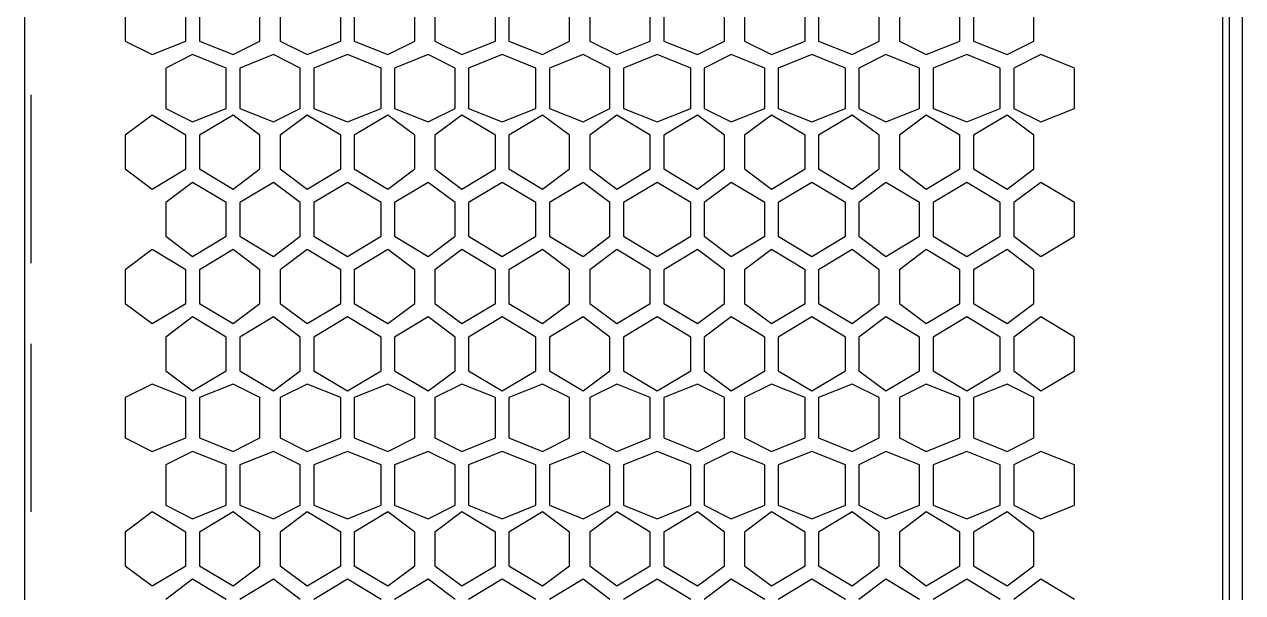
# Model space of a CAD drawing. Header units: millimetres. Extents: x 929 to 1725, y 58 to 532.
# Drawn here: x 1584.04 to 1605.23, y 445.06 to 454.95 of the extents above; entities that cross this region are included whole.
import ezdxf

# ---------------------------------------------------------------- set-up
doc = ezdxf.new("R2010")
doc.units = ezdxf.units.MM
doc.header["$MEASUREMENT"] = 0
doc.layers.add('TT-WIRE-EQPM', color=6, linetype='CONTINUOUS')

msp = doc.modelspace()

# ---------------------------------------------------------------- linework, layer by layer
at = {"layer": 'TT-WIRE-EQPM', "linetype": 'Continuous'}
for points in [[(1584.04056, 487.54926), (1584.04056, 397.89538)], [(1604.87397, 487.31517), (1604.87397, 402.10888)], [(1604.99101, 479.35635), (1604.99101, 431.83745)], [(1605.22509, 400.35326), (1605.22509, 476.4303)], [(1585.79619, 455.36281), (1585.79619, 454.66057)], [(1586.84956, 454.66057), (1586.84956, 455.36281)], [(1587.08364, 455.36281), (1587.08364, 454.66057)], [(1588.13702, 454.66057), (1588.13702, 455.36281)], [(1588.48814, 455.36281), (1588.48814, 454.66057)], [(1589.54152, 454.66057), (1589.54152, 455.36281)], [(1589.7756, 455.36281), (1589.7756, 454.66057)], [(1590.82897, 454.66057), (1590.82897, 455.36281)], [(1591.1801, 455.36281), (1591.1801, 454.66057)], [(1592.23347, 454.66057), (1592.23347, 455.36281)], [(1592.46756, 455.36281), (1592.46756, 454.66057)], [(1593.52093, 454.66057), (1593.52093, 455.36281)], [(1593.87206, 455.36281), (1593.87206, 454.66057)], [(1594.92543, 454.66057), (1594.92543, 455.36281)], [(1595.15951, 455.36281), (1595.15951, 454.66057)], [(1596.21289, 454.66057), (1596.21289, 455.36281)], [(1596.56401, 455.36281), (1596.56401, 454.66057)], [(1597.61739, 454.66057), (1597.61739, 455.36281)], [(1597.85147, 455.36281), (1597.85147, 454.66057)], [(1598.90485, 454.66057), (1598.90485, 455.36281)], [(1599.25597, 455.36281), (1599.25597, 454.66057)], [(1600.30935, 454.66057), (1600.30935, 455.36281)], [(1600.54343, 455.36281), (1600.54343, 454.66057)], [(1601.5968, 454.66057), (1601.5968, 455.36281)], [(1585.79619, 454.66057), (1586.26435, 454.42648)], [(1586.26435, 454.42648), (1586.84956, 454.66057)], [(1587.08364, 454.66057), (1587.66885, 454.42648)], [(1587.66885, 454.42648), (1588.13702, 454.66057)], [(1588.48814, 454.66057), (1588.95631, 454.42648)], [(1588.95631, 454.42648), (1589.54152, 454.66057)], [(1589.7756, 454.66057), (1590.36081, 454.42648)], [(1590.36081, 454.42648), (1590.82897, 454.66057)], [(1591.1801, 454.66057), (1591.64827, 454.42648)], [(1591.64827, 454.42648), (1592.23347, 454.66057)], [(1592.46756, 454.66057), (1593.05277, 454.42648)], [(1593.05277, 454.42648), (1593.52093, 454.66057)], [(1593.87206, 454.66057), (1594.34022, 454.42648)], [(1594.34022, 454.42648), (1594.92543, 454.66057)], [(1595.15951, 454.66057), (1595.74472, 454.42648)], [(1595.74472, 454.42648), (1596.21289, 454.66057)], [(1596.56401, 454.66057), (1597.03218, 454.42648)], [(1597.03218, 454.42648), (1597.61739, 454.66057)], [(1597.85147, 454.66057), (1598.43668, 454.42648)], [(1598.43668, 454.42648), (1598.90485, 454.66057)], [(1599.25597, 454.66057), (1599.72414, 454.42648)], [(1599.72414, 454.42648), (1600.30935, 454.66057)], [(1600.54343, 454.66057), (1601.12864, 454.42648)], [(1601.12864, 454.42648), (1601.5968, 454.66057)], [(1586.9666, 454.42648), (1586.49844, 454.1924)], [(1587.55181, 454.1924), (1586.9666, 454.42648)], [(1588.3711, 454.42648), (1587.78589, 454.1924)], [(1588.83927, 454.1924), (1588.3711, 454.42648)], [(1589.65856, 454.42648), (1589.07335, 454.1924)], [(1590.24377, 454.1924), (1589.65856, 454.42648)], [(1591.06306, 454.42648), (1590.47785, 454.1924)], [(1591.53122, 454.1924), (1591.06306, 454.42648)], [(1592.35052, 454.42648), (1591.76531, 454.1924)], [(1592.93572, 454.1924), (1592.35052, 454.42648)], [(1593.75502, 454.42648), (1593.16981, 454.1924)], [(1594.22318, 454.1924), (1593.75502, 454.42648)], [(1595.04247, 454.42648), (1594.45726, 454.1924)], [(1595.62768, 454.1924), (1595.04247, 454.42648)], [(1596.32993, 454.42648), (1595.86176, 454.1924)], [(1596.91514, 454.1924), (1596.32993, 454.42648)], [(1597.73443, 454.42648), (1597.14922, 454.1924)], [(1598.31964, 454.1924), (1597.73443, 454.42648)], [(1599.02189, 454.42648), (1598.55372, 454.1924)], [(1599.6071, 454.1924), (1599.02189, 454.42648)], [(1600.42639, 454.42648), (1599.84118, 454.1924)], [(1601.0116, 454.1924), (1600.42639, 454.42648)], [(1601.71384, 454.42648), (1601.24568, 454.1924)], [(1602.29905, 454.1924), (1601.71384, 454.42648)], [(1586.49844, 454.1924), (1586.49844, 453.49015)], [(1587.55181, 453.49015), (1587.55181, 454.1924)], [(1587.78589, 454.1924), (1587.78589, 453.49015)], [(1588.83927, 453.49015), (1588.83927, 454.1924)], [(1589.07335, 454.1924), (1589.07335, 453.49015)], [(1590.24377, 453.49015), (1590.24377, 454.1924)], [(1590.47785, 454.1924), (1590.47785, 453.49015)], [(1591.53122, 453.49015), (1591.53122, 454.1924)], [(1591.76531, 454.1924), (1591.76531, 453.49015)], [(1592.93572, 453.49015), (1592.93572, 454.1924)], [(1593.16981, 454.1924), (1593.16981, 453.49015)], [(1594.22318, 453.49015), (1594.22318, 454.1924)], [(1594.45726, 454.1924), (1594.45726, 453.49015)], [(1595.62768, 453.49015), (1595.62768, 454.1924)], [(1595.86176, 454.1924), (1595.86176, 453.49015)], [(1596.91514, 453.49015), (1596.91514, 454.1924)], [(1597.14922, 454.1924), (1597.14922, 453.49015)], [(1598.31964, 453.49015), (1598.31964, 454.1924)], [(1598.55372, 454.1924), (1598.55372, 453.49015)], [(1599.6071, 453.49015), (1599.6071, 454.1924)], [(1599.84118, 454.1924), (1599.84118, 453.49015)], [(1601.0116, 453.49015), (1601.0116, 454.1924)], [(1601.24568, 454.1924), (1601.24568, 453.49015)], [(1602.29905, 453.49015), (1602.29905, 454.1924)], [(1584.1576, 452.31973), (1584.1576, 453.72423)], [(1586.26435, 453.37311), (1585.79619, 453.02198)], [(1586.84956, 453.02198), (1586.26435, 453.37311)], [(1586.49844, 453.49015), (1586.9666, 453.25607)], [(1586.9666, 453.25607), (1587.55181, 453.49015)], [(1587.66885, 453.37311), (1587.08364, 453.02198)], [(1588.13702, 453.02198), (1587.66885, 453.37311)], [(1587.78589, 453.49015), (1588.3711, 453.25607)], [(1588.3711, 453.25607), (1588.83927, 453.49015)], [(1588.95631, 453.37311), (1588.48814, 453.02198)], [(1589.54152, 453.02198), (1588.95631, 453.37311)], [(1589.07335, 453.49015), (1589.65856, 453.25607)], [(1589.65856, 453.25607), (1590.24377, 453.49015)], [(1590.36081, 453.37311), (1589.7756, 453.02198)], [(1590.82897, 453.02198), (1590.36081, 453.37311)], [(1590.47785, 453.49015), (1591.06306, 453.25607)], [(1591.06306, 453.25607), (1591.53122, 453.49015)], [(1591.64827, 453.37311), (1591.1801, 453.02198)], [(1592.23347, 453.02198), (1591.64827, 453.37311)], [(1591.76531, 453.49015), (1592.35052, 453.25607)], [(1592.35052, 453.25607), (1592.93572, 453.49015)], [(1593.05277, 453.37311), (1592.46756, 453.02198)], [(1593.52093, 453.02198), (1593.05277, 453.37311)], [(1593.16981, 453.49015), (1593.75502, 453.25607)], [(1593.75502, 453.25607), (1594.22318, 453.49015)], [(1594.34022, 453.37311), (1593.87206, 453.02198)], [(1594.92543, 453.02198), (1594.34022, 453.37311)], [(1594.45726, 453.49015), (1595.04247, 453.25607)], [(1595.04247, 453.25607), (1595.62768, 453.49015)], [(1595.74472, 453.37311), (1595.15951, 453.02198)], [(1596.21289, 453.02198), (1595.74472, 453.37311)], [(1595.86176, 453.49015), (1596.32993, 453.25607)], [(1596.32993, 453.25607), (1596.91514, 453.49015)], [(1597.03218, 453.37311), (1596.56401, 453.02198)], [(1597.61739, 453.02198), (1597.03218, 453.37311)], [(1597.14922, 453.49015), (1597.73443, 453.25607)], [(1597.73443, 453.25607), (1598.31964, 453.49015)], [(1598.43668, 453.37311), (1597.85147, 453.02198)], [(1598.90485, 453.02198), (1598.43668, 453.37311)], [(1598.55372, 453.49015), (1599.02189, 453.25607)], [(1599.02189, 453.25607), (1599.6071, 453.49015)], [(1599.72414, 453.37311), (1599.25597, 453.02198)], [(1600.30935, 453.02198), (1599.72414, 453.37311)], [(1599.84118, 453.49015), (1600.42639, 453.25607)], [(1600.42639, 453.25607), (1601.0116, 453.49015)], [(1601.12864, 453.37311), (1600.54343, 453.02198)], [(1601.5968, 453.02198), (1601.12864, 453.37311)], [(1601.24568, 453.49015), (1601.71384, 453.25607)], [(1601.71384, 453.25607), (1602.29905, 453.49015)], [(1585.79619, 453.02198), (1585.79619, 452.43677)], [(1586.84956, 452.43677), (1586.84956, 453.02198)], [(1587.08364, 453.02198), (1587.08364, 452.43677)], [(1588.13702, 452.43677), (1588.13702, 453.02198)], [(1588.48814, 453.02198), (1588.48814, 452.43677)], [(1589.54152, 452.43677), (1589.54152, 453.02198)], [(1589.7756, 453.02198), (1589.7756, 452.43677)], [(1590.82897, 452.43677), (1590.82897, 453.02198)], [(1591.1801, 453.02198), (1591.1801, 452.43677)], [(1592.23347, 452.43677), (1592.23347, 453.02198)], [(1592.46756, 453.02198), (1592.46756, 452.43677)], [(1593.52093, 452.43677), (1593.52093, 453.02198)], [(1593.87206, 453.02198), (1593.87206, 452.43677)], [(1594.92543, 452.43677), (1594.92543, 453.02198)], [(1595.15951, 453.02198), (1595.15951, 452.43677)], [(1596.21289, 452.43677), (1596.21289, 453.02198)], [(1596.56401, 453.02198), (1596.56401, 452.43677)], [(1597.61739, 452.43677), (1597.61739, 453.02198)], [(1597.85147, 453.02198), (1597.85147, 452.43677)], [(1598.90485, 452.43677), (1598.90485, 453.02198)], [(1599.25597, 453.02198), (1599.25597, 452.43677)], [(1600.30935, 452.43677), (1600.30935, 453.02198)], [(1600.54343, 453.02198), (1600.54343, 452.43677)], [(1601.5968, 452.43677), (1601.5968, 453.02198)], [(1584.1576, 450.79819), (1584.1576, 452.31973)], [(1585.79619, 452.43677), (1586.26435, 452.08565)], [(1586.26435, 452.08565), (1586.84956, 452.43677)], [(1587.08364, 452.43677), (1587.66885, 452.08565)], [(1587.66885, 452.08565), (1588.13702, 452.43677)], [(1588.48814, 452.43677), (1588.95631, 452.08565)], [(1588.95631, 452.08565), (1589.54152, 452.43677)], [(1589.7756, 452.43677), (1590.36081, 452.08565)], [(1590.36081, 452.08565), (1590.82897, 452.43677)], [(1591.1801, 452.43677), (1591.64827, 452.08565)], [(1591.64827, 452.08565), (1592.23347, 452.43677)], [(1592.46756, 452.43677), (1593.05277, 452.08565)], [(1593.05277, 452.08565), (1593.52093, 452.43677)], [(1593.87206, 452.43677), (1594.34022, 452.08565)], [(1594.34022, 452.08565), (1594.92543, 452.43677)], [(1595.15951, 452.43677), (1595.74472, 452.08565)], [(1595.74472, 452.08565), (1596.21289, 452.43677)], [(1596.56401, 452.43677), (1597.03218, 452.08565)], [(1597.03218, 452.08565), (1597.61739, 452.43677)], [(1597.85147, 452.43677), (1598.43668, 452.08565)], [(1598.43668, 452.08565), (1598.90485, 452.43677)], [(1599.25597, 452.43677), (1599.72414, 452.08565)], [(1599.72414, 452.08565), (1600.30935, 452.43677)], [(1600.54343, 452.43677), (1601.12864, 452.08565)], [(1601.12864, 452.08565), (1601.5968, 452.43677)], [(1586.9666, 452.20269), (1586.49844, 451.85157)], [(1587.55181, 451.85157), (1586.9666, 452.20269)], [(1588.3711, 452.20269), (1587.78589, 451.85157)], [(1588.83927, 451.85157), (1588.3711, 452.20269)], [(1589.65856, 452.20269), (1589.07335, 451.85157)], [(1590.24377, 451.85157), (1589.65856, 452.20269)], [(1591.06306, 452.20269), (1590.47785, 451.85157)], [(1591.53122, 451.85157), (1591.06306, 452.20269)], [(1592.35052, 452.20269), (1591.76531, 451.85157)], [(1592.93572, 451.85157), (1592.35052, 452.20269)], [(1593.75502, 452.20269), (1593.16981, 451.85157)], [(1594.22318, 451.85157), (1593.75502, 452.20269)], [(1595.04247, 452.20269), (1594.45726, 451.85157)], [(1595.62768, 451.85157), (1595.04247, 452.20269)], [(1596.32993, 452.20269), (1595.86176, 451.85157)], [(1596.91514, 451.85157), (1596.32993, 452.20269)], [(1597.73443, 452.20269), (1597.14922, 451.85157)], [(1598.31964, 451.85157), (1597.73443, 452.20269)], [(1599.02189, 452.20269), (1598.55372, 451.85157)], [(1599.6071, 451.85157), (1599.02189, 452.20269)], [(1600.42639, 452.20269), (1599.84118, 451.85157)], [(1601.0116, 451.85157), (1600.42639, 452.20269)], [(1601.71384, 452.20269), (1601.24568, 451.85157)], [(1602.29905, 451.85157), (1601.71384, 452.20269)], [(1586.49844, 451.85157), (1586.49844, 451.26636)], [(1587.55181, 451.26636), (1587.55181, 451.85157)], [(1587.78589, 451.85157), (1587.78589, 451.26636)], [(1588.83927, 451.26636), (1588.83927, 451.85157)], [(1589.07335, 451.85157), (1589.07335, 451.26636)], [(1590.24377, 451.26636), (1590.24377, 451.85157)], [(1590.47785, 451.85157), (1590.47785, 451.26636)], [(1591.53122, 451.26636), (1591.53122, 451.85157)], [(1591.76531, 451.85157), (1591.76531, 451.26636)], [(1592.93572, 451.26636), (1592.93572, 451.85157)], [(1593.16981, 451.85157), (1593.16981, 451.26636)], [(1594.22318, 451.26636), (1594.22318, 451.85157)], [(1594.45726, 451.85157), (1594.45726, 451.26636)], [(1595.62768, 451.26636), (1595.62768, 451.85157)], [(1595.86176, 451.85157), (1595.86176, 451.26636)], [(1596.91514, 451.26636), (1596.91514, 451.85157)], [(1597.14922, 451.85157), (1597.14922, 451.26636)], [(1598.31964, 451.26636), (1598.31964, 451.85157)], [(1598.55372, 451.85157), (1598.55372, 451.26636)], [(1599.6071, 451.26636), (1599.6071, 451.85157)], [(1599.84118, 451.85157), (1599.84118, 451.26636)], [(1601.0116, 451.26636), (1601.0116, 451.85157)], [(1601.24568, 451.85157), (1601.24568, 451.26636)], [(1602.29905, 451.26636), (1602.29905, 451.85157)], [(1586.49844, 451.26636), (1586.9666, 450.91523)], [(1586.9666, 450.91523), (1587.55181, 451.26636)], [(1587.78589, 451.26636), (1588.3711, 450.91523)], [(1588.3711, 450.91523), (1588.83927, 451.26636)], [(1589.07335, 451.26636), (1589.65856, 450.91523)], [(1589.65856, 450.91523), (1590.24377, 451.26636)], [(1590.47785, 451.26636), (1591.06306, 450.91523)], [(1591.06306, 450.91523), (1591.53122, 451.26636)], [(1591.76531, 451.26636), (1592.35052, 450.91523)], [(1592.35052, 450.91523), (1592.93572, 451.26636)], [(1593.16981, 451.26636), (1593.75502, 450.91523)], [(1593.75502, 450.91523), (1594.22318, 451.26636)], [(1594.45726, 451.26636), (1595.04247, 450.91523)], [(1595.04247, 450.91523), (1595.62768, 451.26636)], [(1595.86176, 451.26636), (1596.32993, 450.91523)], [(1596.32993, 450.91523), (1596.91514, 451.26636)], [(1597.14922, 451.26636), (1597.73443, 450.91523)], [(1597.73443, 450.91523), (1598.31964, 451.26636)], [(1598.55372, 451.26636), (1599.02189, 450.91523)], [(1599.02189, 450.91523), (1599.6071, 451.26636)], [(1599.84118, 451.26636), (1600.42639, 450.91523)], [(1600.42639, 450.91523), (1601.0116, 451.26636)], [(1601.24568, 451.26636), (1601.71384, 450.91523)], [(1601.71384, 450.91523), (1602.29905, 451.26636)], [(1586.26435, 451.03228), (1585.79619, 450.68115)], [(1586.84956, 450.68115), (1586.26435, 451.03228)], [(1587.66885, 451.03228), (1587.08364, 450.68115)], [(1588.13702, 450.68115), (1587.66885, 451.03228)], [(1588.95631, 451.03228), (1588.48814, 450.68115)], [(1589.54152, 450.68115), (1588.95631, 451.03228)], [(1590.36081, 451.03228), (1589.7756, 450.68115)], [(1590.82897, 450.68115), (1590.36081, 451.03228)], [(1591.64827, 451.03228), (1591.1801, 450.68115)], [(1592.23347, 450.68115), (1591.64827, 451.03228)], [(1593.05277, 451.03228), (1592.46756, 450.68115)], [(1593.52093, 450.68115), (1593.05277, 451.03228)], [(1594.34022, 451.03228), (1593.87206, 450.68115)], [(1594.92543, 450.68115), (1594.34022, 451.03228)], [(1595.74472, 451.03228), (1595.15951, 450.68115)], [(1596.21289, 450.68115), (1595.74472, 451.03228)], [(1597.03218, 451.03228), (1596.56401, 450.68115)], [(1597.61739, 450.68115), (1597.03218, 451.03228)], [(1598.43668, 451.03228), (1597.85147, 450.68115)], [(1598.90485, 450.68115), (1598.43668, 451.03228)], [(1599.72414, 451.03228), (1599.25597, 450.68115)], [(1600.30935, 450.68115), (1599.72414, 451.03228)], [(1601.12864, 451.03228), (1600.54343, 450.68115)], [(1601.5968, 450.68115), (1601.12864, 451.03228)], [(1585.79619, 450.68115), (1585.79619, 450.09594)], [(1586.84956, 450.09594), (1586.84956, 450.68115)], [(1587.08364, 450.68115), (1587.08364, 450.09594)], [(1588.13702, 450.09594), (1588.13702, 450.68115)], [(1588.48814, 450.68115), (1588.48814, 450.09594)], [(1589.54152, 450.09594), (1589.54152, 450.68115)], [(1589.7756, 450.68115), (1589.7756, 450.09594)], [(1590.82897, 450.09594), (1590.82897, 450.68115)], [(1591.1801, 450.68115), (1591.1801, 450.09594)], [(1592.23347, 450.09594), (1592.23347, 450.68115)], [(1592.46756, 450.68115), (1592.46756, 450.09594)], [(1593.52093, 450.09594), (1593.52093, 450.68115)], [(1593.87206, 450.68115), (1593.87206, 450.09594)], [(1594.92543, 450.09594), (1594.92543, 450.68115)], [(1595.15951, 450.68115), (1595.15951, 450.09594)], [(1596.21289, 450.09594), (1596.21289, 450.68115)], [(1596.56401, 450.68115), (1596.56401, 450.09594)], [(1597.61739, 450.09594), (1597.61739, 450.68115)], [(1597.85147, 450.68115), (1597.85147, 450.09594)], [(1598.90485, 450.09594), (1598.90485, 450.68115)], [(1599.25597, 450.68115), (1599.25597, 450.09594)], [(1600.30935, 450.09594), (1600.30935, 450.68115)], [(1600.54343, 450.68115), (1600.54343, 450.09594)], [(1601.5968, 450.09594), (1601.5968, 450.68115)], [(1585.79619, 450.09594), (1586.26435, 449.74482)], [(1586.26435, 449.74482), (1586.84956, 450.09594)], [(1587.08364, 450.09594), (1587.66885, 449.74482)], [(1587.66885, 449.74482), (1588.13702, 450.09594)], [(1588.48814, 450.09594), (1588.95631, 449.74482)], [(1588.95631, 449.74482), (1589.54152, 450.09594)], [(1589.7756, 450.09594), (1590.36081, 449.74482)], [(1590.36081, 449.74482), (1590.82897, 450.09594)], [(1591.1801, 450.09594), (1591.64827, 449.74482)], [(1591.64827, 449.74482), (1592.23347, 450.09594)], [(1592.46756, 450.09594), (1593.05277, 449.74482)], [(1593.05277, 449.74482), (1593.52093, 450.09594)], [(1593.87206, 450.09594), (1594.34022, 449.74482)], [(1594.34022, 449.74482), (1594.92543, 450.09594)], [(1595.15951, 450.09594), (1595.74472, 449.74482)], [(1595.74472, 449.74482), (1596.21289, 450.09594)], [(1596.56401, 450.09594), (1597.03218, 449.74482)], [(1597.03218, 449.74482), (1597.61739, 450.09594)], [(1597.85147, 450.09594), (1598.43668, 449.74482)], [(1598.43668, 449.74482), (1598.90485, 450.09594)], [(1599.25597, 450.09594), (1599.72414, 449.74482)], [(1599.72414, 449.74482), (1600.30935, 450.09594)], [(1600.54343, 450.09594), (1601.12864, 449.74482)], [(1601.12864, 449.74482), (1601.5968, 450.09594)], [(1586.9666, 449.86186), (1586.49844, 449.51073)], [(1587.55181, 449.51073), (1586.9666, 449.86186)], [(1588.3711, 449.86186), (1587.78589, 449.51073)], [(1588.83927, 449.51073), (1588.3711, 449.86186)], [(1589.65856, 449.86186), (1589.07335, 449.51073)], [(1590.24377, 449.51073), (1589.65856, 449.86186)], [(1591.06306, 449.86186), (1590.47785, 449.51073)], [(1591.53122, 449.51073), (1591.06306, 449.86186)], [(1592.35052, 449.86186), (1591.76531, 449.51073)], [(1592.93572, 449.51073), (1592.35052, 449.86186)], [(1593.75502, 449.86186), (1593.16981, 449.51073)], [(1594.22318, 449.51073), (1593.75502, 449.86186)], [(1595.04247, 449.86186), (1594.45726, 449.51073)], [(1595.62768, 449.51073), (1595.04247, 449.86186)], [(1596.32993, 449.86186), (1595.86176, 449.51073)], [(1596.91514, 449.51073), (1596.32993, 449.86186)], [(1597.73443, 449.86186), (1597.14922, 449.51073)], [(1598.31964, 449.51073), (1597.73443, 449.86186)], [(1599.02189, 449.86186), (1598.55372, 449.51073)], [(1599.6071, 449.51073), (1599.02189, 449.86186)], [(1600.42639, 449.86186), (1599.84118, 449.51073)], [(1601.0116, 449.51073), (1600.42639, 449.86186)], [(1601.71384, 449.86186), (1601.24568, 449.51073)], [(1602.29905, 449.51073), (1601.71384, 449.86186)], [(1584.1576, 447.87215), (1584.1576, 449.39369)], [(1586.49844, 449.51073), (1586.49844, 448.92553)], [(1587.55181, 448.92553), (1587.55181, 449.51073)], [(1587.78589, 449.51073), (1587.78589, 448.92553)], [(1588.83927, 448.92553), (1588.83927, 449.51073)], [(1589.07335, 449.51073), (1589.07335, 448.92553)], [(1590.24377, 448.92553), (1590.24377, 449.51073)], [(1590.47785, 449.51073), (1590.47785, 448.92553)], [(1591.53122, 448.92553), (1591.53122, 449.51073)], [(1591.76531, 449.51073), (1591.76531, 448.92553)], [(1592.93572, 448.92553), (1592.93572, 449.51073)], [(1593.16981, 449.51073), (1593.16981, 448.92553)], [(1594.22318, 448.92553), (1594.22318, 449.51073)], [(1594.45726, 449.51073), (1594.45726, 448.92553)], [(1595.62768, 448.92553), (1595.62768, 449.51073)], [(1595.86176, 449.51073), (1595.86176, 448.92553)], [(1596.91514, 448.92553), (1596.91514, 449.51073)], [(1597.14922, 449.51073), (1597.14922, 448.92553)], [(1598.31964, 448.92553), (1598.31964, 449.51073)], [(1598.55372, 449.51073), (1598.55372, 448.92553)], [(1599.6071, 448.92553), (1599.6071, 449.51073)], [(1599.84118, 449.51073), (1599.84118, 448.92553)], [(1601.0116, 448.92553), (1601.0116, 449.51073)], [(1601.24568, 449.51073), (1601.24568, 448.92553)], [(1602.29905, 448.92553), (1602.29905, 449.51073)], [(1586.49844, 448.92553), (1586.9666, 448.5744)], [(1586.9666, 448.5744), (1587.55181, 448.92553)], [(1587.78589, 448.92553), (1588.3711, 448.5744)], [(1588.3711, 448.5744), (1588.83927, 448.92553)], [(1589.07335, 448.92553), (1589.65856, 448.5744)], [(1589.65856, 448.5744), (1590.24377, 448.92553)], [(1590.47785, 448.92553), (1591.06306, 448.5744)], [(1591.06306, 448.5744), (1591.53122, 448.92553)], [(1591.76531, 448.92553), (1592.35052, 448.5744)], [(1592.35052, 448.5744), (1592.93572, 448.92553)], [(1593.16981, 448.92553), (1593.75502, 448.5744)], [(1593.75502, 448.5744), (1594.22318, 448.92553)], [(1594.45726, 448.92553), (1595.04247, 448.5744)], [(1595.04247, 448.5744), (1595.62768, 448.92553)], [(1595.86176, 448.92553), (1596.32993, 448.5744)], [(1596.32993, 448.5744), (1596.91514, 448.92553)], [(1597.14922, 448.92553), (1597.73443, 448.5744)], [(1597.73443, 448.5744), (1598.31964, 448.92553)], [(1598.55372, 448.92553), (1599.02189, 448.5744)], [(1599.02189, 448.5744), (1599.6071, 448.92553)], [(1599.84118, 448.92553), (1600.42639, 448.5744)], [(1600.42639, 448.5744), (1601.0116, 448.92553)], [(1601.24568, 448.92553), (1601.71384, 448.5744)], [(1601.71384, 448.5744), (1602.29905, 448.92553)], [(1586.26435, 448.69144), (1585.79619, 448.45736)], [(1586.84956, 448.45736), (1586.26435, 448.69144)], [(1587.66885, 448.69144), (1587.08364, 448.45736)], [(1588.13702, 448.45736), (1587.66885, 448.69144)], [(1588.95631, 448.69144), (1588.48814, 448.45736)], [(1589.54152, 448.45736), (1588.95631, 448.69144)], [(1590.36081, 448.69144), (1589.7756, 448.45736)], [(1590.82897, 448.45736), (1590.36081, 448.69144)], [(1591.64827, 448.69144), (1591.1801, 448.45736)], [(1592.23347, 448.45736), (1591.64827, 448.69144)], [(1593.05277, 448.69144), (1592.46756, 448.45736)], [(1593.52093, 448.45736), (1593.05277, 448.69144)], [(1594.34022, 448.69144), (1593.87206, 448.45736)], [(1594.92543, 448.45736), (1594.34022, 448.69144)], [(1595.74472, 448.69144), (1595.15951, 448.45736)], [(1596.21289, 448.45736), (1595.74472, 448.69144)], [(1597.03218, 448.69144), (1596.56401, 448.45736)], [(1597.61739, 448.45736), (1597.03218, 448.69144)], [(1598.43668, 448.69144), (1597.85147, 448.45736)], [(1598.90485, 448.45736), (1598.43668, 448.69144)], [(1599.72414, 448.69144), (1599.25597, 448.45736)], [(1600.30935, 448.45736), (1599.72414, 448.69144)], [(1601.12864, 448.69144), (1600.54343, 448.45736)], [(1601.5968, 448.45736), (1601.12864, 448.69144)], [(1585.79619, 448.45736), (1585.79619, 447.75511)], [(1586.84956, 447.75511), (1586.84956, 448.45736)], [(1587.08364, 448.45736), (1587.08364, 447.75511)], [(1588.13702, 447.75511), (1588.13702, 448.45736)], [(1588.48814, 448.45736), (1588.48814, 447.75511)], [(1589.54152, 447.75511), (1589.54152, 448.45736)], [(1589.7756, 448.45736), (1589.7756, 447.75511)], [(1590.82897, 447.75511), (1590.82897, 448.45736)], [(1591.1801, 448.45736), (1591.1801, 447.75511)], [(1592.23347, 447.75511), (1592.23347, 448.45736)], [(1592.46756, 448.45736), (1592.46756, 447.75511)], [(1593.52093, 447.75511), (1593.52093, 448.45736)], [(1593.87206, 448.45736), (1593.87206, 447.75511)], [(1594.92543, 447.75511), (1594.92543, 448.45736)], [(1595.15951, 448.45736), (1595.15951, 447.75511)], [(1596.21289, 447.75511), (1596.21289, 448.45736)], [(1596.56401, 448.45736), (1596.56401, 447.75511)], [(1597.61739, 447.75511), (1597.61739, 448.45736)], [(1597.85147, 448.45736), (1597.85147, 447.75511)], [(1598.90485, 447.75511), (1598.90485, 448.45736)], [(1599.25597, 448.45736), (1599.25597, 447.75511)], [(1600.30935, 447.75511), (1600.30935, 448.45736)], [(1600.54343, 448.45736), (1600.54343, 447.75511)], [(1601.5968, 447.75511), (1601.5968, 448.45736)], [(1584.1576, 446.46765), (1584.1576, 447.87215)], [(1585.79619, 447.75511), (1586.26435, 447.52103)], [(1586.26435, 447.52103), (1586.84956, 447.75511)], [(1587.08364, 447.75511), (1587.66885, 447.52103)], [(1587.66885, 447.52103), (1588.13702, 447.75511)], [(1588.48814, 447.75511), (1588.95631, 447.52103)], [(1588.95631, 447.52103), (1589.54152, 447.75511)], [(1589.7756, 447.75511), (1590.36081, 447.52103)], [(1590.36081, 447.52103), (1590.82897, 447.75511)], [(1591.1801, 447.75511), (1591.64827, 447.52103)], [(1591.64827, 447.52103), (1592.23347, 447.75511)], [(1592.46756, 447.75511), (1593.05277, 447.52103)], [(1593.05277, 447.52103), (1593.52093, 447.75511)], [(1593.87206, 447.75511), (1594.34022, 447.52103)], [(1594.34022, 447.52103), (1594.92543, 447.75511)], [(1595.15951, 447.75511), (1595.74472, 447.52103)], [(1595.74472, 447.52103), (1596.21289, 447.75511)], [(1596.56401, 447.75511), (1597.03218, 447.52103)], [(1597.03218, 447.52103), (1597.61739, 447.75511)], [(1597.85147, 447.75511), (1598.43668, 447.52103)], [(1598.43668, 447.52103), (1598.90485, 447.75511)], [(1599.25597, 447.75511), (1599.72414, 447.52103)], [(1599.72414, 447.52103), (1600.30935, 447.75511)], [(1600.54343, 447.75511), (1601.12864, 447.52103)], [(1601.12864, 447.52103), (1601.5968, 447.75511)], [(1586.9666, 447.52103), (1586.49844, 447.28694)], [(1587.55181, 447.28694), (1586.9666, 447.52103)], [(1588.3711, 447.52103), (1587.78589, 447.28694)], [(1588.83927, 447.28694), (1588.3711, 447.52103)], [(1589.65856, 447.52103), (1589.07335, 447.28694)], [(1590.24377, 447.28694), (1589.65856, 447.52103)], [(1591.06306, 447.52103), (1590.47785, 447.28694)], [(1591.53122, 447.28694), (1591.06306, 447.52103)], [(1592.35052, 447.52103), (1591.76531, 447.28694)], [(1592.93572, 447.28694), (1592.35052, 447.52103)], [(1593.75502, 447.52103), (1593.16981, 447.28694)], [(1594.22318, 447.28694), (1593.75502, 447.52103)], [(1595.04247, 447.52103), (1594.45726, 447.28694)], [(1595.62768, 447.28694), (1595.04247, 447.52103)], [(1596.32993, 447.52103), (1595.86176, 447.28694)], [(1596.91514, 447.28694), (1596.32993, 447.52103)], [(1597.73443, 447.52103), (1597.14922, 447.28694)], [(1598.31964, 447.28694), (1597.73443, 447.52103)], [(1599.02189, 447.52103), (1598.55372, 447.28694)], [(1599.6071, 447.28694), (1599.02189, 447.52103)], [(1600.42639, 447.52103), (1599.84118, 447.28694)], [(1601.0116, 447.28694), (1600.42639, 447.52103)], [(1601.71384, 447.52103), (1601.24568, 447.28694)], [(1602.29905, 447.28694), (1601.71384, 447.52103)], [(1586.49844, 447.28694), (1586.49844, 446.58469)], [(1587.55181, 446.58469), (1587.55181, 447.28694)], [(1587.78589, 447.28694), (1587.78589, 446.58469)], [(1588.83927, 446.58469), (1588.83927, 447.28694)], [(1589.07335, 447.28694), (1589.07335, 446.58469)], [(1590.24377, 446.58469), (1590.24377, 447.28694)], [(1590.47785, 447.28694), (1590.47785, 446.58469)], [(1591.53122, 446.58469), (1591.53122, 447.28694)], [(1591.76531, 447.28694), (1591.76531, 446.58469)], [(1592.93572, 446.58469), (1592.93572, 447.28694)], [(1593.16981, 447.28694), (1593.16981, 446.58469)], [(1594.22318, 446.58469), (1594.22318, 447.28694)], [(1594.45726, 447.28694), (1594.45726, 446.58469)], [(1595.62768, 446.58469), (1595.62768, 447.28694)], [(1595.86176, 447.28694), (1595.86176, 446.58469)], [(1596.91514, 446.58469), (1596.91514, 447.28694)], [(1597.14922, 447.28694), (1597.14922, 446.58469)], [(1598.31964, 446.58469), (1598.31964, 447.28694)], [(1598.55372, 447.28694), (1598.55372, 446.58469)], [(1599.6071, 446.58469), (1599.6071, 447.28694)], [(1599.84118, 447.28694), (1599.84118, 446.58469)], [(1601.0116, 446.58469), (1601.0116, 447.28694)], [(1601.24568, 447.28694), (1601.24568, 446.58469)], [(1602.29905, 446.58469), (1602.29905, 447.28694)], [(1586.49844, 446.58469), (1586.9666, 446.35061)], [(1586.9666, 446.35061), (1587.55181, 446.58469)], [(1587.78589, 446.58469), (1588.3711, 446.35061)], [(1588.3711, 446.35061), (1588.83927, 446.58469)], [(1589.07335, 446.58469), (1589.65856, 446.35061)], [(1589.65856, 446.35061), (1590.24377, 446.58469)], [(1590.47785, 446.58469), (1591.06306, 446.35061)], [(1591.06306, 446.35061), (1591.53122, 446.58469)], [(1591.76531, 446.58469), (1592.35052, 446.35061)], [(1592.35052, 446.35061), (1592.93572, 446.58469)], [(1593.16981, 446.58469), (1593.75502, 446.35061)], [(1593.75502, 446.35061), (1594.22318, 446.58469)], [(1594.45726, 446.58469), (1595.04247, 446.35061)], [(1595.04247, 446.35061), (1595.62768, 446.58469)], [(1595.86176, 446.58469), (1596.32993, 446.35061)], [(1596.32993, 446.35061), (1596.91514, 446.58469)], [(1597.14922, 446.58469), (1597.73443, 446.35061)], [(1597.73443, 446.35061), (1598.31964, 446.58469)], [(1598.55372, 446.58469), (1599.02189, 446.35061)], [(1599.02189, 446.35061), (1599.6071, 446.58469)], [(1599.84118, 446.58469), (1600.42639, 446.35061)], [(1600.42639, 446.35061), (1601.0116, 446.58469)], [(1601.24568, 446.58469), (1601.71384, 446.35061)], [(1601.71384, 446.35061), (1602.29905, 446.58469)], [(1586.26435, 446.46765), (1585.79619, 446.11653)], [(1586.84956, 446.11653), (1586.26435, 446.46765)], [(1587.66885, 446.46765), (1587.08364, 446.11653)], [(1588.13702, 446.11653), (1587.66885, 446.46765)], [(1588.95631, 446.46765), (1588.48814, 446.11653)], [(1589.54152, 446.11653), (1588.95631, 446.46765)], [(1590.36081, 446.46765), (1589.7756, 446.11653)], [(1590.82897, 446.11653), (1590.36081, 446.46765)], [(1591.64827, 446.46765), (1591.1801, 446.11653)], [(1592.23347, 446.11653), (1591.64827, 446.46765)], [(1593.05277, 446.46765), (1592.46756, 446.11653)], [(1593.52093, 446.11653), (1593.05277, 446.46765)], [(1594.34022, 446.46765), (1593.87206, 446.11653)], [(1594.92543, 446.11653), (1594.34022, 446.46765)], [(1595.74472, 446.46765), (1595.15951, 446.11653)], [(1596.21289, 446.11653), (1595.74472, 446.46765)], [(1597.03218, 446.46765), (1596.56401, 446.11653)], [(1597.61739, 446.11653), (1597.03218, 446.46765)], [(1598.43668, 446.46765), (1597.85147, 446.11653)], [(1598.90485, 446.11653), (1598.43668, 446.46765)], [(1599.72414, 446.46765), (1599.25597, 446.11653)], [(1600.30935, 446.11653), (1599.72414, 446.46765)], [(1601.12864, 446.46765), (1600.54343, 446.11653)], [(1601.5968, 446.11653), (1601.12864, 446.46765)], [(1585.79619, 446.11653), (1585.79619, 445.53132)], [(1586.84956, 445.53132), (1586.84956, 446.11653)], [(1587.08364, 446.11653), (1587.08364, 445.53132)], [(1588.13702, 445.53132), (1588.13702, 446.11653)], [(1588.48814, 446.11653), (1588.48814, 445.53132)], [(1589.54152, 445.53132), (1589.54152, 446.11653)], [(1589.7756, 446.11653), (1589.7756, 445.53132)], [(1590.82897, 445.53132), (1590.82897, 446.11653)], [(1591.1801, 446.11653), (1591.1801, 445.53132)], [(1592.23347, 445.53132), (1592.23347, 446.11653)], [(1592.46756, 446.11653), (1592.46756, 445.53132)], [(1593.52093, 445.53132), (1593.52093, 446.11653)], [(1593.87206, 446.11653), (1593.87206, 445.53132)], [(1594.92543, 445.53132), (1594.92543, 446.11653)], [(1595.15951, 446.11653), (1595.15951, 445.53132)], [(1596.21289, 445.53132), (1596.21289, 446.11653)], [(1596.56401, 446.11653), (1596.56401, 445.53132)], [(1597.61739, 445.53132), (1597.61739, 446.11653)], [(1597.85147, 446.11653), (1597.85147, 445.53132)], [(1598.90485, 445.53132), (1598.90485, 446.11653)], [(1599.25597, 446.11653), (1599.25597, 445.53132)], [(1600.30935, 445.53132), (1600.30935, 446.11653)], [(1600.54343, 446.11653), (1600.54343, 445.53132)], [(1601.5968, 445.53132), (1601.5968, 446.11653)], [(1585.79619, 445.53132), (1586.26435, 445.18019)], [(1586.26435, 445.18019), (1586.84956, 445.53132)], [(1587.08364, 445.53132), (1587.66885, 445.18019)], [(1587.66885, 445.18019), (1588.13702, 445.53132)], [(1588.48814, 445.53132), (1588.95631, 445.18019)], [(1588.95631, 445.18019), (1589.54152, 445.53132)], [(1589.7756, 445.53132), (1590.36081, 445.18019)], [(1590.36081, 445.18019), (1590.82897, 445.53132)], [(1591.1801, 445.53132), (1591.64827, 445.18019)], [(1591.64827, 445.18019), (1592.23347, 445.53132)], [(1592.46756, 445.53132), (1593.05277, 445.18019)], [(1593.05277, 445.18019), (1593.52093, 445.53132)], [(1593.87206, 445.53132), (1594.34022, 445.18019)], [(1594.34022, 445.18019), (1594.92543, 445.53132)], [(1595.15951, 445.53132), (1595.74472, 445.18019)], [(1595.74472, 445.18019), (1596.21289, 445.53132)], [(1596.56401, 445.53132), (1597.03218, 445.18019)], [(1597.03218, 445.18019), (1597.61739, 445.53132)], [(1597.85147, 445.53132), (1598.43668, 445.18019)], [(1598.43668, 445.18019), (1598.90485, 445.53132)], [(1599.25597, 445.53132), (1599.72414, 445.18019)], [(1599.72414, 445.18019), (1600.30935, 445.53132)], [(1600.54343, 445.53132), (1601.12864, 445.18019)], [(1601.12864, 445.18019), (1601.5968, 445.53132)], [(1586.9666, 445.29724), (1586.49844, 444.94611)], [(1587.55181, 444.94611), (1586.9666, 445.29724)], [(1588.3711, 445.29724), (1587.78589, 444.94611)], [(1588.83927, 444.94611), (1588.3711, 445.29724)], [(1589.65856, 445.29724), (1589.07335, 444.94611)], [(1590.24377, 444.94611), (1589.65856, 445.29724)], [(1591.06306, 445.29724), (1590.47785, 444.94611)], [(1591.53122, 444.94611), (1591.06306, 445.29724)], [(1592.35052, 445.29724), (1591.76531, 444.94611)], [(1592.93572, 444.94611), (1592.35052, 445.29724)], [(1593.75502, 445.29724), (1593.16981, 444.94611)], [(1594.22318, 444.94611), (1593.75502, 445.29724)], [(1595.04247, 445.29724), (1594.45726, 444.94611)], [(1595.62768, 444.94611), (1595.04247, 445.29724)], [(1596.32993, 445.29724), (1595.86176, 444.94611)], [(1596.91514, 444.94611), (1596.32993, 445.29724)], [(1597.73443, 445.29724), (1597.14922, 444.94611)], [(1598.31964, 444.94611), (1597.73443, 445.29724)], [(1599.02189, 445.29724), (1598.55372, 444.94611)], [(1599.6071, 444.94611), (1599.02189, 445.29724)], [(1600.42639, 445.29724), (1599.84118, 444.94611)], [(1601.0116, 444.94611), (1600.42639, 445.29724)], [(1601.71384, 445.29724), (1601.24568, 444.94611)], [(1602.29905, 444.94611), (1601.71384, 445.29724)]]:
    msp.add_lwpolyline(points, dxfattribs=at)

doc.saveas('drawing.dxf')
